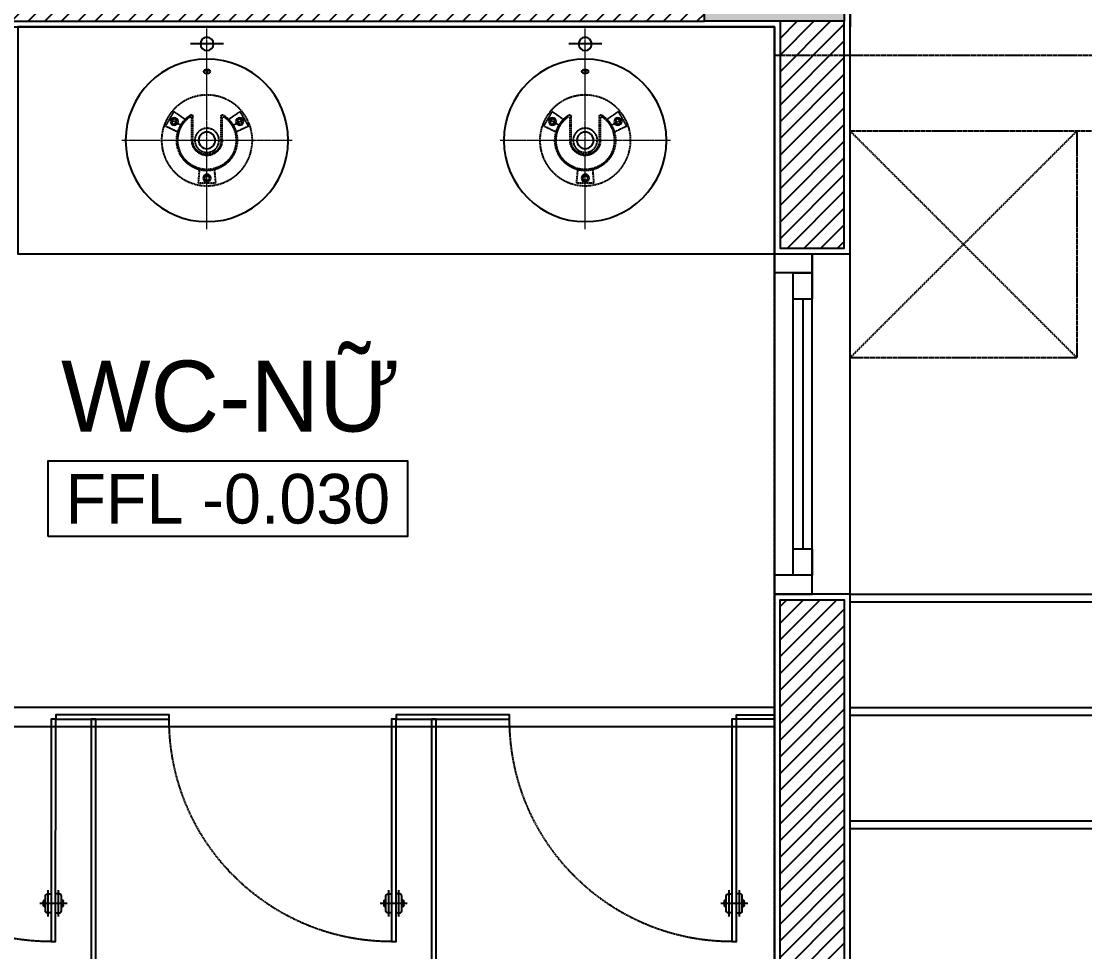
# Model space of a CAD drawing. Header units: inches. Extents: x 1721084 to 1854744, y 225101 to 488646.
# Drawn here: x 1833709 to 1836521, y 365965 to 368426 of the extents above; entities that cross this region are included whole.
import ezdxf
from ezdxf.enums import TextEntityAlignment as Align
from ezdxf.xclip import XClip

# ---------------------------------------------------------------- set-up
doc = ezdxf.new("R2010")
doc.units = ezdxf.units.IN
doc.header["$MEASUREMENT"] = 0
doc.header["$XCLIPFRAME"] = 0
doc.set_wipeout_variables(frame=1)
for name, pattern in [('X-PL-GF$0$X-GRID-T1$0$CENTER2', [1.125, 0.75, -0.125, 0.125, -0.125]), ('X-PL-GF$0$X-PL-GF$0$DASHEDX2', [1.5, 1, -0.5]), ('X-PL-GF$0$X-WC-GF$0$( Dashed )', [0.75, 0.5, -0.25]), ('X-PL-GF$0$X-WC-GF$0$CENTER', [6, 3, -1, 1, -1]), ('X-PL-GF$0$X-WC-GF$0$DASHED', [0.75, 0.5, -0.25]), ('X-PL-GF$0$X-WC-GF$0$DASHEDX2', [1.5, 1, -0.5])]:
    doc.linetypes.add(name, pattern=pattern)
for name, color, linetype in [('X-PL-GF$0$X-GRID-T1$0$A-GRID', 9, 'X-PL-GF$0$X-GRID-T1$0$CENTER2'), ('X-PL-GF$0$X-PL-GF$0$A-ANNO-RNAM', 250, 'Continuous'), ('X-PL-GF$0$X-PL-GF$0$A-FLOR', 250, 'Continuous'), ('X-PL-GF$0$X-PL-GF$0$A-FLOR-PATT', 250, 'Continuous'), ('X-PL-GF$0$X-PL-GF$0$A-FLOR-VOID', 250, 'X-PL-GF$0$X-PL-GF$0$DASHEDX2'), ('X-PL-GF$0$X-PL-GF$0$A-FLOR-WALL-FNSH', 250, 'Continuous'), ('X-PL-GF$0$X-PL-GF$0$A-XREF', 250, 'Continuous'), ('X-PL-GF$0$X-PL-GF$0$I-ANNO-LEVL-PLAN', 250, 'Continuous'), ('X-PL-GF$0$X-WC-GF$0$A-FLOR-DOOR', 32, 'Continuous'), ('X-PL-GF$0$X-WC-GF$0$A-FLOR-PATT', 250, 'Continuous'), ('X-PL-GF$0$X-WC-GF$0$A-FLOR-VOID', 14, 'X-PL-GF$0$X-WC-GF$0$DASHEDX2'), ('X-PL-GF$0$X-WC-GF$0$A-FLOR-WALL', 7, 'Continuous'), ('X-PL-GF$0$X-WC-GF$0$A-FLOR-WALL-FNSH', 16, 'Continuous'), ('X-PL-GF$0$X-WC-GF$0$A-FLOR-WALL-PART', 33, 'Continuous'), ('X-PL-GF$0$X-WC-GF$0$A-FLOR-WDW', 32, 'Continuous'), ('X-PL-GF$0$X-WC-GF$0$A-FURN-EQPM', 49, 'Continuous'), ('X-PL-GF$0$XREF2$0$A-FLOR-COLS-CONC', 250, 'Continuous'), ('X-PL-GF$0$XREF2$0$A-FLOR-PATT', 250, 'Continuous')]:
    doc.layers.add(name, color=color, linetype=linetype)
doc.styles.add('X-PL-GF$0$X-PL-GF$0$SYMBTEXT', font='VAVON_.TTF')

# ---------------------------------------------------------------- blocks, each defined once
blk = doc.blocks.new('X-PL-GF$0$XREF2')
at = {"layer": 'X-PL-GF$0$XREF2$0$A-FLOR-PATT'}
h = blk.add_hatch(dxfattribs=at)
h.set_pattern_fill('!BTCT', color=256, scale=25, pattern_type=2)
h.set_pattern_definition([(50, (0, 0), (179.315, -15.688), [18.75, -206.25]), (355, (0, 0), (-34.6878, 188.048), [15, -165]), (100.4514, (14.94, -1.3), (144.6273, 172.3599), [15.935, -175.2855]), (46.1842, (0, 50), (266.8103, -41.3798), [28.125, -309.375]), (96.6356, (22.23, 46.55), (233.6657, 243.5295), [23.9026, -262.9282]), (351.1842, (0, 50), (233.6655, 243.5297), [22.5, -247.5]), (21, (25, 37.5), (149.2268, -100.6547), [18.75, -206.25]), (326, (25, 37.5), (60.8288, 181.2875), [15, -165]), (71.4514, (37.44, 29.11), (210.0557, 80.6326), [15.935, -175.2855]), (37.5, (0, 0), (3.03996, 83.22346), [0, -163, 0, -167.5, 0, -165.625]), (7.5, (0, 0), (65.7674, 98.60293), [0, -95.5, 0, -159.25, 0, -63.125]), (327.5, (-55.75, 0), (133.4556, -5.63872), [0, -62.5, 0, -195, 0, -258.75]), (317.5, (-80.75, 0), (145.79654, 25.02625), [0, -81.25, 0, -129.5, 0, -183.75]), (45, (0, 0), (-75.1301, 75.1301), []), (45, (0, 30.62), (-75.1301, 75.1301), [])])
h.paths.add_polyline_path([(20685, 3915), (20685, 4285), (20315, 4285), (20315, 3915)])
h.paths.add_polyline_path([(20685, 374.6), (20685, 685), (19915, 685), (19915, 374.6)])
h.paths.add_polyline_path([(15485, -985), (15485, -715), (14815, -715), (14815, -985)])
h.paths.add_polyline_path([(15385, 3915), (15385, 4385), (15015, 4385), (15015, 3915)])
h.paths.add_polyline_path([(8785, 5465), (8785, 5935), (8215, 5935), (8215, 5465)])
h.paths.add_polyline_path([(4265, -985), (4735, -985), (4735, -615), (4265, -615)])
h.paths.add_polyline_path([(385, 15), (385, 385), (15, 385), (15, 15)])
h.paths.add_polyline_path([(15, 5935), (15, 5465), (585, 5465), (585, 5935)])
h.paths.add_polyline_path([(4735, 11575.6), (4265, 11603.3), (4265, 11215), (4735, 11215)])
h.paths.add_polyline_path([(8785, 11336.6), (8415, 11358.4), (8415, 10965), (8785, 10965)])
h.paths.add_polyline_path([(8785, -615), (8415, -615), (8415, -985), (8785, -985)])
h.paths.add_polyline_path([(15, 11335), (15, 10965), (385, 10965), (385, 11335)])
h.paths.add_polyline_path([(15485, 10941.1), (15015, 10968.9), (15015, 10665), (15485, 10665)])
h.paths.add_polyline_path([(20685, 10634.3), (20315, 10656.1), (20315, 10215), (20685, 10215)])
at = {"layer": 'X-PL-GF$0$XREF2$0$A-FLOR-COLS-CONC'}
blk.add_lwpolyline([(20315, 4285), (20685, 4285), (20685, 3915), (20315, 3915)], close=True, dxfattribs=at)
blk = doc.blocks.new('X-PL-GF$0$X-GRID-T1')
at = {"layer": 'X-PL-GF$0$X-GRID-T1$0$A-GRID', "ltscale": 8}
blk.add_line((20700, -4800), (20700, 15788.2), dxfattribs=at)
blk = doc.blocks.new('X-PL-GF$0$X-PL-GF$0$HTH')
at = {"layer": 'X-PL-GF$0$X-PL-GF$0$A-FLOR-VOID', "color": 106, "linetype": 'X-PL-GF$0$X-PL-GF$0$DASHEDX2', "ltscale": 2}
for points in [[(3400, -3100), (0, -3100), (0, 0), (4400, 0), (4400, -1200), (3400, -1200), (3400, -3100)], [(1700, -200), (1700, -2900), (200, -2900), (200, -200), (1700, -200)], [(200, -200), (800, -800)], [(200, -800), (800, -200)], [(800, -200), (800, -800), (200, -800)]]:
    blk.add_lwpolyline(points, dxfattribs=at)
blk = doc.blocks.new('X-PL-GF$0$X-PL-GF$0$IDEN-ELEV-PLAN')
blk.add_wipeout([(-6.333, -1.333), (-6.333, 1.333), (6.333, 1.333), (6.333, -1.333)])
blk.add_lwpolyline([(-6.333, -1.333), (-6.333, 1.333), (6.333, 1.333), (6.333, -1.333)], close=True)
at = {"color": 2, "style": 'X-PL-GF$0$X-PL-GF$0$SYMBTEXT'}
blk.add_attdef('EL0.000', text='', height=2, dxfattribs=at).set_placement((0, 0), align=Align.MIDDLE)
blk = doc.blocks.new('X-PL-GF$0$X-WC-GF$0$vach 700')
for points in [[(-12.1, 588), (-0.1, 588), (0, 0), (-12, 0), (-12.1, 588)], [(-32, 492), (-32, 482)], [(20, 492), (20, 482)]]:
    blk.add_lwpolyline(points)
for points in [[(-12, 512), (-22, 512, 0.414214), (-27, 507), (-27, 467, 0.414214), (-22, 462), (-12, 462)], [(0, 512), (10, 512, -0.414214), (15, 507), (15, 467, -0.414214), (10, 462), (0, 462)]]:
    blk.add_lwpolyline(points, format="xyb")
at = {"color": 8, "linetype": 'X-PL-GF$0$X-WC-GF$0$( Dashed )', "ltscale": 0.5}
for points in [[(-19.5, 522), (-19.5, 452)], [(7.5, 522), (7.5, 452)], [(30, 487), (-42, 487)]]:
    blk.add_lwpolyline(points, dxfattribs=at)
at = {"color": 8, "linetype": 'X-PL-GF$0$X-WC-GF$0$DASHEDX2', "ltscale": 1.7}
blk.add_arc((-12, 0), 588, 90.0103, 179.9986, dxfattribs=at)
at = {"color": 8, "linetype": 'X-PL-GF$0$X-WC-GF$0$( Dashed )', "ltscale": 1.7}
blk.add_arc((-12, 0), 588, 88.8306, 88.8423, dxfattribs=at)
for centre, start, end in [((-27, 492), 90, 180), ((-27, 482), 180, 270), ((15, 492), 0, 90), ((15, 482), 270, 0)]:
    blk.add_arc(centre, 5, start, end)
blk = doc.blocks.new('X-PL-GF$0$X-WC-GF$0$lavabo am plan')
at = {"linetype": 'X-PL-GF$0$X-WC-GF$0$CENTER', "lineweight": 13, "ltscale": 0.3}
for p, q in [((0, 235), (0, -295.7)), ((225, 0), (-225, 0))]:
    blk.add_line(p, q, dxfattribs=at)
at = {"linetype": 'X-PL-GF$0$X-WC-GF$0$DASHED'}
for p, q in [((-22.5, 113.5), (-19.5, 77.6)), ((22.5, 113.5), (-22.5, 113.5)), ((19.5, 77.6), (22.5, 113.5)), ((-40, 0), (-40, -58.2)), ((-37.5, 0), (-37.5, -63.7)), ((-76.9, -21.9), (-109.5, -37.2)), ((37.5, 0), (37.5, -63.7)), ((40, 0), (40, -58.2)), ((109.5, -37.2), (76.9, -21.9)), ((-109.5, -37.2), (-87, -76.2)), ((-66.7, -38.5), (-98.3, -56.7)), ((-87, -76.2), (-57.4, -55.7)), ((57.4, -55.7), (87, -76.2)), ((66.7, -38.5), (98.3, -56.7)), ((87, -76.2), (109.5, -37.2))]:
    blk.add_line(p, q, dxfattribs=at)
for p, q in [((0, -187), (0, -177)), ((43.6, -255), (-43.6, -255))]:
    blk.add_line(p, q)
for centre, radius in [((0, 0), 215), ((0, 99.9), 10), ((0, 0), 22), ((-86.5, -49.9), 10), ((86.5, -49.9), 10), ((0, -255), 17.5)]:
    blk.add_circle(centre, radius)
for radius in [120, 32]:
    blk.add_circle((0, 0), radius, dxfattribs=at)
for centre, radius, start, end in [((0, 0), 80, 303.0966, 236.9034), ((0, 0), 77, 307.0664, 232.9336), ((0, 0), 40, 0, 180), ((0, 0), 37.5, 0, 180), ((-44, -58.2), 4, 232.9336, 0), ((-41.5, -63.7), 4, 236.9034, 0), ((41.5, -63.7), 4, 180, 303.0966), ((44, -58.2), 4, 180, 307.0664)]:
    blk.add_arc(centre, radius, start, end, dxfattribs=at)
blk.add_arc((0, -200.3), 17.3, 63.2447, 116.7553)
for centre, major_axis, ratio in [((0, 99.9), (7.5, 0), 0.733333), ((-86.5, -49.9), (3.75, -6.5), 0.733333), ((86.5, -49.9), (3.75, 6.5), 0.733333), ((0, -182), (9.5, 0), 0.526316)]:
    blk.add_ellipse(centre, major_axis=major_axis, ratio=ratio)
blk = doc.blocks.new('*U293')
at = {"color": 0, "ltscale": 40}
for p, q in [((-600, 100), (300, 100)), ((300, 0), (-600, 0))]:
    blk.add_line(p, q, dxfattribs=at)
at = {"ltscale": 40}
for p, q in [((180, 75), (-480, 75)), ((-480, 50), (180, 50))]:
    blk.add_line(p, q, dxfattribs=at)
at = {"color": 0, "lineweight": -2}
for points in [[(-600, 100), (-550, 100), (-550, 0), (-600, 0)], [(300, 100), (250, 100), (250, 0), (300, 0)]]:
    blk.add_lwpolyline(points, close=True, dxfattribs=at)
at = {"ltscale": 40}
for points in [[(-550, 50), (-480, 50), (-480, 100), (-550, 100)], [(180, 50), (250, 50), (250, 100), (180, 100)]]:
    blk.add_lwpolyline(points, close=True, dxfattribs=at)
blk = doc.blocks.new('X-PL-GF$0$X-WC-GF')
at = {"layer": 'X-PL-GF$0$X-WC-GF$0$A-FLOR-PATT'}
h = blk.add_hatch(dxfattribs=at)
h.set_pattern_fill('ANSI31', color=250, scale=250)
h.paths.add_polyline_path([(20315, 3915), (20315, 4085), (15385, 4085), (15385, 3915), (16715, 3915), (16715, 3825), (16785, 3825), (16785, 3915)])
h = blk.add_hatch(dxfattribs=at)
h.set_pattern_fill('ANSI31', color=250, scale=250)
h.paths.add_polyline_path([(14625, 2485), (14625, 2415), (15415, 2415), (15415, 1185), (14815, 1185), (14815, -715), (14885, -715), (14885, 1115), (15485, 1115), (15485, 2415), (15675, 2415), (15675, 2485)])
h.paths.add_polyline_path([(14815, -715), (14515, -715), (14515, -985), (14815, -985)])
h.paths.add_polyline_path([(15485, -815), (15485, -985), (15785, -985), (15785, -815)])
h.paths.add_polyline_path([(20085, 374.6), (19915, 374.6), (19915, 0, -0.414214), (19100, -815), (16715, -815), (16715, -985), (19100, -985, 0.414214), (20085, 0)])
h.paths.add_polyline_path([(20515, 685), (20685, 685), (20685, 2385), (20585, 2385), (20515, 2385)])
h.paths.add_polyline_path([(20685, 3915), (20515, 3915), (20515, 3315), (20685, 3315)])
h.paths.add_polyline_path([(17715, 2015), (17715, 615), (19915, 615), (19915, 685), (17785, 685), (17785, 2085), (16785, 2085), (16785, 2885), (16715, 2885), (16715, 2485), (16615, 2485), (16615, 2415), (16715, 2415), (16715, 615), (16785, 615), (16785, 2015)])
at = {"layer": 'X-PL-GF$0$X-WC-GF$0$A-FLOR-DOOR'}
for points in [[(18600, 2069), (18900, 2069), (18900, 2081), (18600, 2081)], [(19500, 2069), (19800, 2069), (19800, 2081), (19500, 2081)], [(20500, 2069), (20400, 2069), (20400, 2081), (20500, 2081)], [(18694, 2069), (18694, 700), (18706, 700), (18706, 2069)], [(19594, 2069), (19594, 700), (19606, 700), (19606, 2069)]]:
    blk.add_lwpolyline(points, close=True, dxfattribs=at)
at = {"layer": 'X-PL-GF$0$X-WC-GF$0$A-FLOR-VOID', "color": 251}
blk.add_lwpolyline([(20500, 2100), (17800, 2100), (17800, 2050), (20500, 2050)], close=True, dxfattribs=at)
at = {"layer": 'X-PL-GF$0$X-WC-GF$0$A-FLOR-WALL'}
for points in [[(16715, 3825), (16785, 3825), (16785, 3915), (20315, 3915), (20315, 4085), (15385, 4085)], [(20515, 3915), (20515, 3315), (20685, 3315), (20685, 3915), (20515, 3915)]]:
    blk.add_lwpolyline(points, dxfattribs=at)
blk.add_lwpolyline([(20685, 685), (20515, 685), (20515, 2385), (20585, 2385), (20585, 2385), (20685, 2385)], close=True, dxfattribs=at)
at = {"layer": 'X-PL-GF$0$X-WC-GF$0$A-FLOR-WALL-FNSH', "ltscale": 200}
blk.add_lwpolyline([(15385, 3900), (16700, 3900), (16700, 3810), (16800, 3810), (16800, 3900), (20500, 3900), (20500, 3300), (20700, 3300), (20700, 3900)], dxfattribs=at)
at = {"layer": 'X-PL-GF$0$X-WC-GF$0$A-FLOR-WALL-FNSH'}
for points in [[(20500, 3300), (20700, 3300), (20700, 3900)], [(20100, 359.6), (20700, 359.6), (20700, 2400), (20500, 2400), (20500, 700), (17800, 700)]]:
    blk.add_lwpolyline(points, dxfattribs=at)
at = {"layer": 'X-PL-GF$0$X-WC-GF$0$A-FLOR-WALL-PART'}
blk.add_lwpolyline([(20700, 2400), (20700, 3300)], dxfattribs=at)
at = {"layer": 'X-PL-GF$0$X-WC-GF$0$A-FURN-EQPM'}
blk.add_lwpolyline([(18500, 3900), (18500, 3300), (20500, 3300), (20500, 3900)], close=True, dxfattribs=at)
at = {"layer": 'X-PL-GF$0$X-WC-GF$0$A-FLOR-DOOR', "xscale": -1, "rotation": 180}
for p in [(18600, 2069), (19500, 2069), (20400, 2069)]:
    blk.add_blockref('X-PL-GF$0$X-WC-GF$0$vach 700', p, dxfattribs=at)
at = {"layer": 'X-PL-GF$0$X-WC-GF$0$A-FLOR-WDW', "xscale": -1, "rotation": 270}
blk.add_blockref('*U293', (20500, 3000), dxfattribs=at)
at = {"layer": 'X-PL-GF$0$X-WC-GF$0$A-FURN-EQPM', "xscale": -1, "rotation": 180}
for p in [(19000, 3600), (20000, 3600)]:
    blk.add_blockref('X-PL-GF$0$X-WC-GF$0$lavabo am plan', p, dxfattribs=at)
blk = doc.blocks.new('X-PL-GF')
at = {"layer": 'X-PL-GF$0$X-PL-GF$0$A-FLOR'}
for points in [[(20700, 2380), (22167.2, 2380, 0.218715), (22652.7, 2603.1), (26273.9, 6820.3, 0.179259), (26520, 7484.8), (26520, 10100.4, 0.082419), (26486.8, 10300.7), (25853.8, 12155)], [(20700, 2080), (22167.2, 2080, 0.218715), (22880.3, 2407.6), (26501.5, 6624.8, 0.179259), (26820, 7484.8), (26820, 10100.4, 0.082419), (26770.7, 10397.6), (26177.3, 12135.9)], [(20700, 1780), (22167.2, 1780, 0.218715), (23107.9, 2212.2), (26729.1, 6429.4, 0.179259), (27120, 7484.8), (27120, 10100.4, 0.082419), (27054.6, 10494.5), (26500.8, 12116.8)]]:
    blk.add_lwpolyline(points, format="xyb", dxfattribs=at)
at = {"layer": 'X-PL-GF$0$X-PL-GF$0$A-FLOR', "color": 8, "linetype": 'X-PL-GF$0$X-PL-GF$0$DASHEDX2'}
for points in [[(20700, 2400), (22167.2, 2400, 0.218715), (22637.6, 2616.1), (26258.7, 6833.3, 0.179259), (26500, 7484.8), (26500, 10100.4, 0.082419), (26467.8, 10294.2), (25834.9, 12148.5)], [(20700, 2100), (22167.2, 2100, 0.218715), (22865.2, 2420.7), (26486.3, 6637.9, 0.179259), (26800, 7484.8), (26800, 10100.4, 0.082419), (26751.7, 10391.2), (26158.4, 12129.5)], [(20700, 1800), (22167.2, 1800, 0.218715), (23092.8, 2225.2), (26713.9, 6442.4, 0.179259), (27100, 7484.8), (27100, 10100.4, 0.082419), (27035.7, 10488.1), (26481.9, 12110.4)]]:
    blk.add_lwpolyline(points, format="xyb", dxfattribs=at)
at = {"layer": 'X-PL-GF$0$X-PL-GF$0$A-FLOR-WALL-FNSH'}
blk.add_lwpolyline([(20300, 4100), (20300, 4300), (20700, 4300), (20700, 3900)], dxfattribs=at)
at = {"layer": 'X-PL-GF$0$X-PL-GF$0$A-FLOR-PATT', "color": 4}
blk.add_blockref('X-PL-GF$0$X-PL-GF$0$HTH', (20500, 3825), dxfattribs=at)
at = {"layer": 'X-PL-GF$0$X-PL-GF$0$A-XREF'}
for name in ['X-PL-GF$0$X-GRID-T1', 'X-PL-GF$0$XREF2']:
    blk.add_blockref(name, (0, 0), dxfattribs=at)
at = {"layer": 'X-PL-GF$0$X-PL-GF$0$A-ANNO-RNAM', "insert": (19062.5, 2922.4), "char_height": 187.5, "width": 3663.529, "attachment_point": 5, "style": 'X-PL-GF$0$X-PL-GF$0$SYMBTEXT'}
blk.add_mtext('WC-NÖÕ', dxfattribs=at)
at = {"layer": 'X-PL-GF$0$X-PL-GF$0$I-ANNO-LEVL-PLAN'}
ref = blk.add_blockref('X-PL-GF$0$X-PL-GF$0$IDEN-ELEV-PLAN', (19055, 2652.4), dxfattribs=dict(at, xscale=75, yscale=75, zscale=75))
ref.add_attrib('EL 000.00', 'FFL -0.030', dxfattribs={"layer": '0', "height": 131.25, "style": 'X-PL-GF$0$X-PL-GF$0$SYMBTEXT'}).set_placement((19055, 2652.4), align=Align.MIDDLE)
at = {"layer": 'X-PL-GF$0$X-PL-GF$0$A-XREF'}
blk.add_blockref('X-PL-GF$0$X-WC-GF', (0, 0), dxfattribs=at)

msp = doc.modelspace()

# ---------------------------------------------------------------- block references
ref = msp.add_blockref('X-PL-GF', (1815200.4, 364510.6))
XClip(ref).set_block_clipping_path([(-4378.678544014, -12850.407672127), (34696.321455986, 17749.592327873)])

doc.saveas('drawing.dxf')
